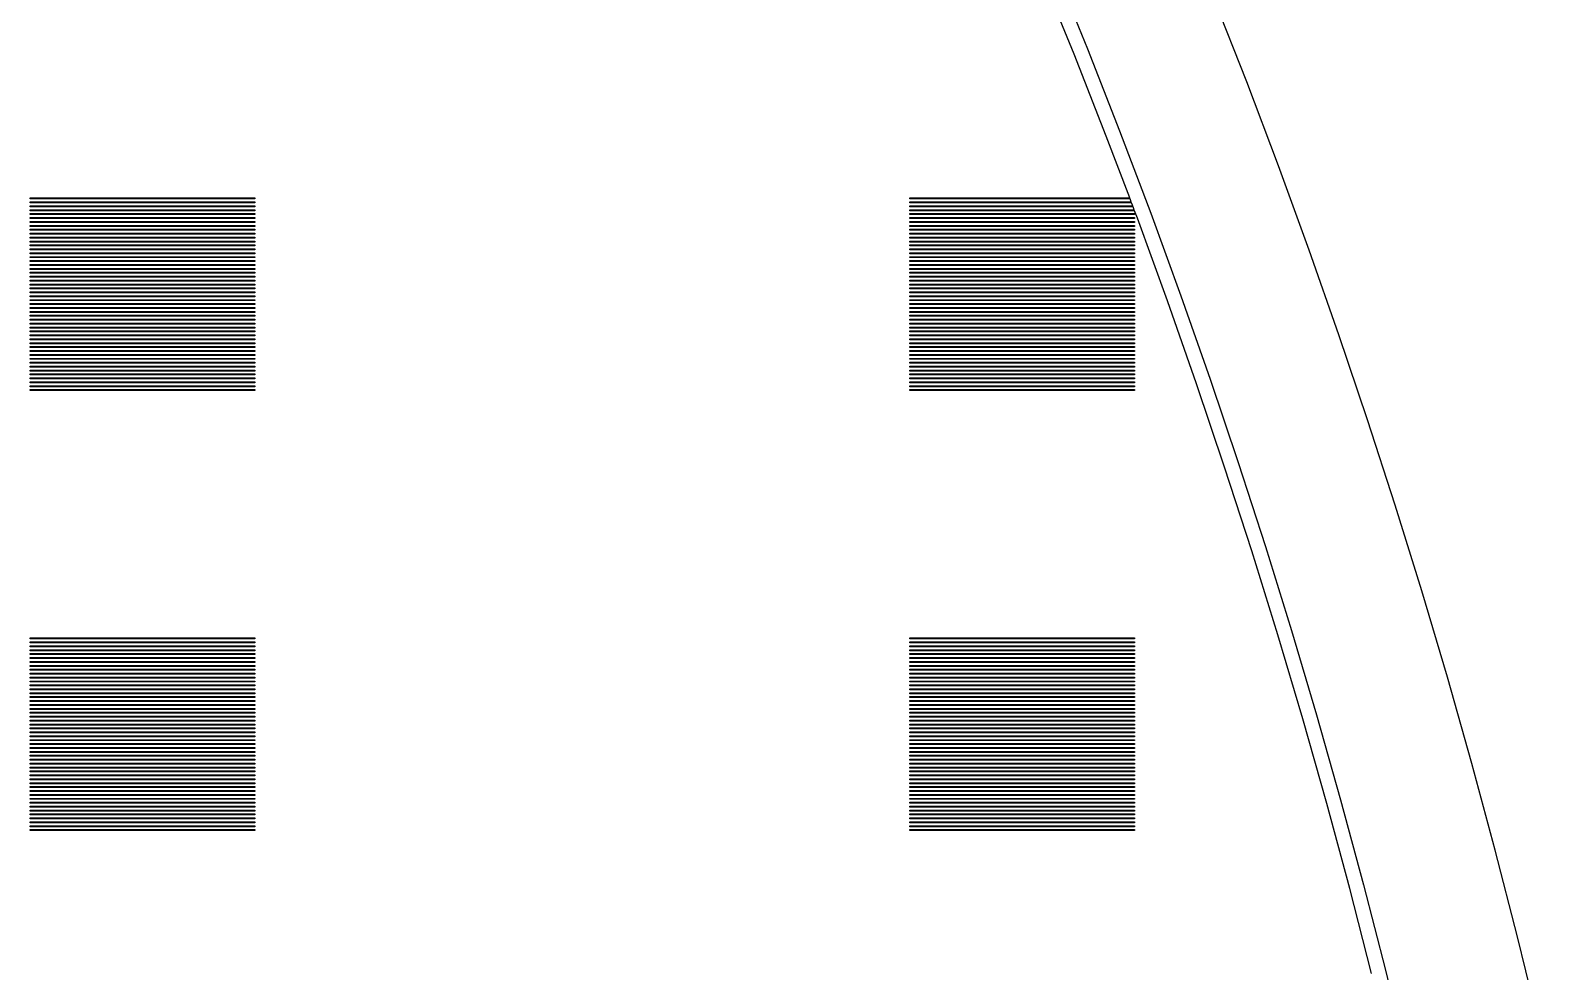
# Model space of a CAD drawing. Extents: x 40 to 187, y -3 to 150.
# Drawn here: x 169.09 to 184.87, y 91.85 to 101.7 of the extents above; entities that cross this region are included whole.
import ezdxf

# ---------------------------------------------------------------- set-up
doc = ezdxf.new("R2010")
doc.units = 0

msp = doc.modelspace()

# ---------------------------------------------------------------- linework, layer by layer
for p, q in [((180.009, 101.448), (179.662, 102.3)), ((179.801, 102.357), (180.148, 101.504)), ((181.815, 101.159), (181.472, 102.033)), ((180.148, 101.504), (180.485, 100.646)), ((180.345, 100.592), (180.009, 101.448)), ((182.147, 100.281), (181.815, 101.159)), ((180.591, 99.9438), (180.345, 100.592)), ((180.485, 100.646), (180.812, 99.7847)), ((182.469, 99.3993), (182.147, 100.281)), ((169.087, 99.9336), (169.087, 99.9438)), ((169.087, 99.9438), (171.439, 99.9438)), ((171.439, 99.9336), (169.087, 99.9336)), ((171.439, 99.9438), (171.439, 99.9336)), ((178.29, 99.9336), (178.29, 99.9438)), ((178.29, 99.9438), (180.591, 99.9438)), ((180.595, 99.9336), (178.29, 99.9336)), ((180.606, 99.9029), (180.595, 99.9336)), ((169.087, 99.8927), (169.087, 99.9029)), ((169.087, 99.9029), (171.439, 99.9029)), ((171.439, 99.8927), (169.087, 99.8927)), ((169.087, 99.8518), (169.087, 99.862)), ((169.087, 99.862), (171.439, 99.862)), ((171.439, 99.8518), (169.087, 99.8518)), ((169.087, 99.8109), (169.087, 99.8211)), ((169.087, 99.8211), (171.439, 99.8211)), ((171.439, 99.8109), (169.087, 99.8109)), ((169.087, 99.7699), (169.087, 99.7802)), ((169.087, 99.7802), (171.439, 99.7802)), ((171.439, 99.7699), (169.087, 99.7699)), ((171.439, 99.9029), (171.439, 99.8927)), ((171.439, 99.862), (171.439, 99.8518)), ((171.439, 99.8211), (171.439, 99.8109)), ((171.439, 99.7802), (171.439, 99.7699)), ((178.29, 99.8927), (178.29, 99.9029)), ((178.29, 99.9029), (180.606, 99.9029)), ((180.61, 99.8927), (178.29, 99.8927)), ((178.29, 99.8518), (178.29, 99.862)), ((178.29, 99.862), (180.622, 99.862)), ((180.626, 99.8518), (178.29, 99.8518)), ((178.29, 99.8109), (178.29, 99.8211)), ((178.29, 99.8211), (180.637, 99.8211)), ((180.641, 99.8109), (178.29, 99.8109)), ((178.29, 99.7699), (178.29, 99.7802)), ((178.29, 99.7802), (180.642, 99.7802)), ((180.642, 99.7699), (178.29, 99.7699)), ((180.622, 99.862), (180.61, 99.8927)), ((180.637, 99.8211), (180.626, 99.8518)), ((180.671, 99.7325), (180.641, 99.8109)), ((180.642, 99.7802), (180.642, 99.7699)), ((180.812, 99.7847), (181.127, 98.9192)), ((169.087, 99.729), (169.087, 99.7393)), ((169.087, 99.7393), (171.439, 99.7393)), ((171.439, 99.729), (169.087, 99.729)), ((169.087, 99.6881), (169.087, 99.6984)), ((169.087, 99.6984), (171.439, 99.6984)), ((171.439, 99.6881), (169.087, 99.6881)), ((169.087, 99.6472), (169.087, 99.6575)), ((169.087, 99.6575), (171.439, 99.6575)), ((171.439, 99.6472), (169.087, 99.6472)), ((169.087, 99.6063), (169.087, 99.6166)), ((169.087, 99.6166), (171.439, 99.6166)), ((171.439, 99.6063), (169.087, 99.6063)), ((171.439, 99.7393), (171.439, 99.729)), ((171.439, 99.6984), (171.439, 99.6881)), ((171.439, 99.6575), (171.439, 99.6472)), ((171.439, 99.6166), (171.439, 99.6063)), ((178.29, 99.729), (178.29, 99.7393)), ((178.29, 99.7393), (180.642, 99.7393)), ((180.642, 99.729), (178.29, 99.729)), ((178.29, 99.6881), (178.29, 99.6984)), ((178.29, 99.6984), (180.642, 99.6984)), ((180.642, 99.6881), (178.29, 99.6881)), ((178.29, 99.6472), (178.29, 99.6575)), ((178.29, 99.6575), (180.642, 99.6575)), ((180.642, 99.6472), (178.29, 99.6472)), ((178.29, 99.6063), (178.29, 99.6166)), ((178.29, 99.6166), (180.642, 99.6166)), ((180.642, 99.6063), (178.29, 99.6063)), ((180.642, 99.7393), (180.642, 99.729)), ((180.642, 99.6984), (180.642, 99.6881)), ((180.642, 99.6575), (180.642, 99.6472)), ((180.642, 99.6166), (180.642, 99.6063)), ((180.986, 98.8687), (180.671, 99.7325)), ((169.087, 99.5654), (169.087, 99.5757)), ((169.087, 99.5757), (171.439, 99.5757)), ((171.439, 99.5654), (169.087, 99.5654)), ((169.087, 99.5245), (169.087, 99.5348)), ((169.087, 99.5348), (171.439, 99.5348)), ((171.439, 99.5245), (169.087, 99.5245)), ((169.087, 99.4836), (169.087, 99.4939)), ((169.087, 99.4939), (171.439, 99.4939)), ((171.439, 99.4836), (169.087, 99.4836)), ((169.087, 99.4427), (169.087, 99.4529)), ((169.087, 99.4529), (171.439, 99.4529)), ((171.439, 99.4427), (169.087, 99.4427)), ((171.439, 99.5757), (171.439, 99.5654)), ((171.439, 99.5348), (171.439, 99.5245)), ((171.439, 99.4939), (171.439, 99.4836)), ((171.439, 99.4529), (171.439, 99.4427)), ((178.29, 99.5654), (178.29, 99.5757)), ((178.29, 99.5757), (180.642, 99.5757)), ((180.642, 99.5654), (178.29, 99.5654)), ((178.29, 99.5245), (178.29, 99.5348)), ((178.29, 99.5348), (180.642, 99.5348)), ((180.642, 99.5245), (178.29, 99.5245)), ((178.29, 99.4836), (178.29, 99.4939)), ((178.29, 99.4939), (180.642, 99.4939)), ((180.642, 99.4836), (178.29, 99.4836)), ((178.29, 99.4427), (178.29, 99.4529)), ((178.29, 99.4529), (180.642, 99.4529)), ((180.642, 99.4427), (178.29, 99.4427)), ((180.642, 99.5757), (180.642, 99.5654)), ((180.642, 99.5348), (180.642, 99.5245)), ((180.642, 99.4939), (180.642, 99.4836)), ((180.642, 99.4529), (180.642, 99.4427)), ((169.087, 99.4018), (169.087, 99.412)), ((169.087, 99.412), (171.439, 99.412)), ((171.439, 99.4018), (169.087, 99.4018)), ((169.087, 99.3609), (169.087, 99.3711)), ((169.087, 99.3711), (171.439, 99.3711)), ((171.439, 99.3609), (169.087, 99.3609)), ((169.087, 99.32), (169.087, 99.3302)), ((169.087, 99.3302), (171.439, 99.3302)), ((171.439, 99.32), (169.087, 99.32)), ((169.087, 99.2791), (169.087, 99.2893)), ((169.087, 99.2893), (171.439, 99.2893)), ((171.439, 99.412), (171.439, 99.4018)), ((171.439, 99.3711), (171.439, 99.3609)), ((171.439, 99.3302), (171.439, 99.32)), ((171.439, 99.2893), (171.439, 99.2791)), ((178.29, 99.4018), (178.29, 99.412)), ((178.29, 99.412), (180.642, 99.412)), ((180.642, 99.4018), (178.29, 99.4018)), ((178.29, 99.3609), (178.29, 99.3711)), ((178.29, 99.3711), (180.642, 99.3711)), ((180.642, 99.3609), (178.29, 99.3609)), ((178.29, 99.32), (178.29, 99.3302)), ((178.29, 99.3302), (180.642, 99.3302)), ((180.642, 99.32), (178.29, 99.32)), ((178.29, 99.2791), (178.29, 99.2893)), ((178.29, 99.2893), (180.642, 99.2893)), ((180.642, 99.412), (180.642, 99.4018)), ((180.642, 99.3711), (180.642, 99.3609)), ((180.642, 99.3302), (180.642, 99.32)), ((180.642, 99.2893), (180.642, 99.2791)), ((182.78, 98.5134), (182.469, 99.3993)), ((171.439, 99.2791), (169.087, 99.2791)), ((169.087, 99.2382), (169.087, 99.2484)), ((169.087, 99.2484), (171.439, 99.2484)), ((171.439, 99.2382), (169.087, 99.2382)), ((169.087, 99.1973), (169.087, 99.2075)), ((169.087, 99.2075), (171.439, 99.2075)), ((171.439, 99.1973), (169.087, 99.1973)), ((169.087, 99.1564), (169.087, 99.1666)), ((169.087, 99.1666), (171.439, 99.1666)), ((171.439, 99.1564), (169.087, 99.1564)), ((169.087, 99.1155), (169.087, 99.1257)), ((169.087, 99.1257), (171.439, 99.1257)), ((171.439, 99.2484), (171.439, 99.2382)), ((171.439, 99.2075), (171.439, 99.1973)), ((171.439, 99.1666), (171.439, 99.1564)), ((171.439, 99.1257), (171.439, 99.1155)), ((180.642, 99.2791), (178.29, 99.2791)), ((178.29, 99.2382), (178.29, 99.2484)), ((178.29, 99.2484), (180.642, 99.2484)), ((180.642, 99.2382), (178.29, 99.2382)), ((178.29, 99.1973), (178.29, 99.2075)), ((178.29, 99.2075), (180.642, 99.2075)), ((180.642, 99.1973), (178.29, 99.1973)), ((178.29, 99.1564), (178.29, 99.1666)), ((178.29, 99.1666), (180.642, 99.1666)), ((180.642, 99.1564), (178.29, 99.1564)), ((178.29, 99.1155), (178.29, 99.1257)), ((178.29, 99.1257), (180.642, 99.1257)), ((180.642, 99.2484), (180.642, 99.2382)), ((180.642, 99.2075), (180.642, 99.1973)), ((180.642, 99.1666), (180.642, 99.1564)), ((180.642, 99.1257), (180.642, 99.1155)), ((171.439, 99.1155), (169.087, 99.1155)), ((169.087, 99.0746), (169.087, 99.0848)), ((169.087, 99.0848), (171.439, 99.0848)), ((171.439, 99.0746), (169.087, 99.0746)), ((169.087, 99.0337), (169.087, 99.0439)), ((169.087, 99.0439), (171.439, 99.0439)), ((171.439, 99.0337), (169.087, 99.0337)), ((169.087, 98.9928), (169.087, 99.003)), ((169.087, 99.003), (171.439, 99.003)), ((171.439, 98.9928), (169.087, 98.9928)), ((171.439, 99.0848), (171.439, 99.0746)), ((171.439, 99.0439), (171.439, 99.0337)), ((171.439, 99.003), (171.439, 98.9928)), ((180.642, 99.1155), (178.29, 99.1155)), ((178.29, 99.0746), (178.29, 99.0848)), ((178.29, 99.0848), (180.642, 99.0848)), ((180.642, 99.0746), (178.29, 99.0746)), ((178.29, 99.0337), (178.29, 99.0439)), ((178.29, 99.0439), (180.642, 99.0439)), ((180.642, 99.0337), (178.29, 99.0337)), ((178.29, 98.9928), (178.29, 99.003)), ((178.29, 99.003), (180.642, 99.003)), ((180.642, 98.9928), (178.29, 98.9928)), ((180.642, 99.0848), (180.642, 99.0746)), ((180.642, 99.0439), (180.642, 99.0337)), ((180.642, 99.003), (180.642, 98.9928)), ((169.087, 98.9519), (169.087, 98.9621)), ((169.087, 98.9621), (171.439, 98.9621)), ((171.439, 98.9519), (169.087, 98.9519)), ((169.087, 98.911), (169.087, 98.9212)), ((169.087, 98.9212), (171.439, 98.9212)), ((171.439, 98.911), (169.087, 98.911)), ((169.087, 98.8701), (169.087, 98.8803)), ((169.087, 98.8803), (171.439, 98.8803)), ((171.439, 98.8701), (169.087, 98.8701)), ((169.087, 98.8292), (169.087, 98.8394)), ((169.087, 98.8394), (171.439, 98.8394)), ((171.439, 98.8292), (169.087, 98.8292)), ((171.439, 98.9621), (171.439, 98.9519)), ((171.439, 98.9212), (171.439, 98.911)), ((171.439, 98.8803), (171.439, 98.8701)), ((171.439, 98.8394), (171.439, 98.8292)), ((178.29, 98.9519), (178.29, 98.9621)), ((178.29, 98.9621), (180.642, 98.9621)), ((180.642, 98.9519), (178.29, 98.9519)), ((178.29, 98.911), (178.29, 98.9212)), ((178.29, 98.9212), (180.642, 98.9212)), ((180.642, 98.911), (178.29, 98.911)), ((178.29, 98.8701), (178.29, 98.8803)), ((178.29, 98.8803), (180.642, 98.8803)), ((180.642, 98.8701), (178.29, 98.8701)), ((178.29, 98.8292), (178.29, 98.8394)), ((178.29, 98.8394), (180.642, 98.8394)), ((180.642, 98.8292), (178.29, 98.8292)), ((180.642, 98.9621), (180.642, 98.9519)), ((180.642, 98.9212), (180.642, 98.911)), ((180.642, 98.8803), (180.642, 98.8701)), ((180.642, 98.8394), (180.642, 98.8292)), ((181.29, 98.0011), (180.986, 98.8687)), ((181.127, 98.9192), (181.432, 98.0499)), ((169.087, 98.7883), (169.087, 98.7985)), ((169.087, 98.7985), (171.439, 98.7985)), ((171.439, 98.7883), (169.087, 98.7883)), ((169.087, 98.7474), (169.087, 98.7576)), ((169.087, 98.7576), (171.439, 98.7576)), ((171.439, 98.7474), (169.087, 98.7474)), ((169.087, 98.7065), (169.087, 98.7167)), ((169.087, 98.7167), (171.439, 98.7167)), ((171.439, 98.7065), (169.087, 98.7065)), ((169.087, 98.6656), (169.087, 98.6758)), ((169.087, 98.6758), (171.439, 98.6758)), ((171.439, 98.6656), (169.087, 98.6656)), ((171.439, 98.7985), (171.439, 98.7883)), ((171.439, 98.7576), (171.439, 98.7474)), ((171.439, 98.7167), (171.439, 98.7065)), ((171.439, 98.6758), (171.439, 98.6656)), ((178.29, 98.7883), (178.29, 98.7985)), ((178.29, 98.7985), (180.642, 98.7985)), ((180.642, 98.7883), (178.29, 98.7883)), ((178.29, 98.7474), (178.29, 98.7576)), ((178.29, 98.7576), (180.642, 98.7576)), ((180.642, 98.7474), (178.29, 98.7474)), ((178.29, 98.7065), (178.29, 98.7167)), ((178.29, 98.7167), (180.642, 98.7167)), ((180.642, 98.7065), (178.29, 98.7065)), ((178.29, 98.6656), (178.29, 98.6758)), ((178.29, 98.6758), (180.642, 98.6758)), ((180.642, 98.6656), (178.29, 98.6656)), ((180.642, 98.7985), (180.642, 98.7883)), ((180.642, 98.7576), (180.642, 98.7474)), ((180.642, 98.7167), (180.642, 98.7065)), ((180.642, 98.6758), (180.642, 98.6656)), ((169.087, 98.6247), (169.087, 98.6349)), ((169.087, 98.6349), (171.439, 98.6349)), ((171.439, 98.6247), (169.087, 98.6247)), ((169.087, 98.5838), (169.087, 98.594)), ((169.087, 98.594), (171.439, 98.594)), ((171.439, 98.5838), (169.087, 98.5838)), ((169.087, 98.5428), (169.087, 98.5531)), ((169.087, 98.5531), (171.439, 98.5531)), ((171.439, 98.5428), (169.087, 98.5428)), ((169.087, 98.502), (169.087, 98.5122)), ((169.087, 98.5122), (171.439, 98.5122)), ((171.439, 98.502), (169.087, 98.502)), ((171.439, 98.6349), (171.439, 98.6247)), ((171.439, 98.594), (171.439, 98.5838)), ((171.439, 98.5531), (171.439, 98.5428)), ((171.439, 98.5122), (171.439, 98.502)), ((178.29, 98.6247), (178.29, 98.6349)), ((178.29, 98.6349), (180.642, 98.6349)), ((180.642, 98.6247), (178.29, 98.6247)), ((178.29, 98.5838), (178.29, 98.594)), ((178.29, 98.594), (180.642, 98.594)), ((180.642, 98.5838), (178.29, 98.5838)), ((178.29, 98.5428), (178.29, 98.5531)), ((178.29, 98.5531), (180.642, 98.5531)), ((180.642, 98.5428), (178.29, 98.5428)), ((178.29, 98.502), (178.29, 98.5122)), ((178.29, 98.5122), (180.642, 98.5122)), ((180.642, 98.502), (178.29, 98.502)), ((180.642, 98.6349), (180.642, 98.6247)), ((180.642, 98.594), (180.642, 98.5838)), ((180.642, 98.5531), (180.642, 98.5428)), ((180.642, 98.5122), (180.642, 98.502)), ((183.08, 97.6238), (182.78, 98.5134)), ((169.087, 98.461), (169.087, 98.4713)), ((169.087, 98.4713), (171.439, 98.4713)), ((171.439, 98.461), (169.087, 98.461)), ((169.087, 98.4201), (169.087, 98.4304)), ((169.087, 98.4304), (171.439, 98.4304)), ((171.439, 98.4201), (169.087, 98.4201)), ((169.087, 98.3792), (169.087, 98.3895)), ((169.087, 98.3895), (171.439, 98.3895)), ((171.439, 98.3792), (169.087, 98.3792)), ((169.087, 98.3383), (169.087, 98.3486)), ((169.087, 98.3486), (171.439, 98.3486)), ((171.439, 98.3383), (169.087, 98.3383)), ((171.439, 98.4713), (171.439, 98.461)), ((171.439, 98.4304), (171.439, 98.4201)), ((171.439, 98.3895), (171.439, 98.3792)), ((171.439, 98.3486), (171.439, 98.3383)), ((178.29, 98.461), (178.29, 98.4713)), ((178.29, 98.4713), (180.642, 98.4713)), ((180.642, 98.461), (178.29, 98.461)), ((178.29, 98.4201), (178.29, 98.4304)), ((178.29, 98.4304), (180.642, 98.4304)), ((180.642, 98.4201), (178.29, 98.4201)), ((178.29, 98.3792), (178.29, 98.3895)), ((178.29, 98.3895), (180.642, 98.3895)), ((180.642, 98.3792), (178.29, 98.3792)), ((178.29, 98.3383), (178.29, 98.3486)), ((178.29, 98.3486), (180.642, 98.3486)), ((180.642, 98.3383), (178.29, 98.3383)), ((180.642, 98.4713), (180.642, 98.461)), ((180.642, 98.4304), (180.642, 98.4201)), ((180.642, 98.3895), (180.642, 98.3792)), ((180.642, 98.3486), (180.642, 98.3383)), ((169.087, 98.2974), (169.087, 98.3076)), ((169.087, 98.3076), (171.439, 98.3076)), ((171.439, 98.2974), (169.087, 98.2974)), ((169.087, 98.2565), (169.087, 98.2667)), ((169.087, 98.2667), (171.439, 98.2667)), ((171.439, 98.2565), (169.087, 98.2565)), ((169.087, 98.2156), (169.087, 98.2258)), ((169.087, 98.2258), (171.439, 98.2258)), ((171.439, 98.2156), (169.087, 98.2156)), ((169.087, 98.1747), (169.087, 98.185)), ((169.087, 98.185), (171.439, 98.185)), ((171.439, 98.3076), (171.439, 98.2974)), ((171.439, 98.2667), (171.439, 98.2565)), ((171.439, 98.2258), (171.439, 98.2156)), ((171.439, 98.185), (171.439, 98.1747)), ((178.29, 98.2974), (178.29, 98.3076)), ((178.29, 98.3076), (180.642, 98.3076)), ((180.642, 98.2974), (178.29, 98.2974)), ((178.29, 98.2565), (178.29, 98.2667)), ((178.29, 98.2667), (180.642, 98.2667)), ((180.642, 98.2565), (178.29, 98.2565)), ((178.29, 98.2156), (178.29, 98.2258)), ((178.29, 98.2258), (180.642, 98.2258)), ((180.642, 98.2156), (178.29, 98.2156)), ((178.29, 98.1747), (178.29, 98.185)), ((178.29, 98.185), (180.642, 98.185)), ((180.642, 98.3076), (180.642, 98.2974)), ((180.642, 98.2667), (180.642, 98.2565)), ((180.642, 98.2258), (180.642, 98.2156)), ((180.642, 98.185), (180.642, 98.1747)), ((171.439, 98.1747), (169.087, 98.1747)), ((169.087, 98.1338), (169.087, 98.144)), ((169.087, 98.144), (171.439, 98.144)), ((171.439, 98.1338), (169.087, 98.1338)), ((169.087, 98.0929), (169.087, 98.1031)), ((169.087, 98.1031), (171.439, 98.1031)), ((171.439, 98.0929), (169.087, 98.0929)), ((169.087, 98.052), (169.087, 98.0622)), ((169.087, 98.0622), (171.439, 98.0622)), ((171.439, 98.052), (169.087, 98.052)), ((169.087, 98.0111), (169.087, 98.0213)), ((169.087, 98.0213), (171.439, 98.0213)), ((171.439, 98.144), (171.439, 98.1338)), ((171.439, 98.1031), (171.439, 98.0929)), ((171.439, 98.0622), (171.439, 98.052)), ((171.439, 98.0213), (171.439, 98.0111)), ((180.642, 98.1747), (178.29, 98.1747)), ((178.29, 98.1338), (178.29, 98.144)), ((178.29, 98.144), (180.642, 98.144)), ((180.642, 98.1338), (178.29, 98.1338)), ((178.29, 98.0929), (178.29, 98.1031)), ((178.29, 98.1031), (180.642, 98.1031)), ((180.642, 98.0929), (178.29, 98.0929)), ((178.29, 98.052), (178.29, 98.0622)), ((178.29, 98.0622), (180.642, 98.0622)), ((180.642, 98.052), (178.29, 98.052)), ((178.29, 98.0111), (178.29, 98.0213)), ((178.29, 98.0213), (180.642, 98.0213)), ((180.642, 98.144), (180.642, 98.1338)), ((180.642, 98.1031), (180.642, 98.0929)), ((180.642, 98.0622), (180.642, 98.052)), ((180.642, 98.0213), (180.642, 98.0111)), ((181.432, 98.0499), (181.727, 97.1768)), ((171.439, 98.0111), (169.087, 98.0111)), ((169.087, 97.9702), (169.087, 97.9804)), ((169.087, 97.9804), (171.439, 97.9804)), ((171.439, 97.9702), (169.087, 97.9702)), ((169.087, 97.9293), (169.087, 97.9395)), ((169.087, 97.9395), (171.439, 97.9395)), ((171.439, 97.9293), (169.087, 97.9293)), ((171.439, 97.9804), (171.439, 97.9702)), ((171.439, 97.9395), (171.439, 97.9293)), ((180.642, 98.0111), (178.29, 98.0111)), ((178.29, 97.9702), (178.29, 97.9804)), ((178.29, 97.9804), (180.642, 97.9804)), ((180.642, 97.9702), (178.29, 97.9702)), ((178.29, 97.9293), (178.29, 97.9395)), ((178.29, 97.9395), (180.642, 97.9395)), ((180.642, 97.9293), (178.29, 97.9293)), ((180.642, 97.9804), (180.642, 97.9702)), ((180.642, 97.9395), (180.642, 97.9293)), ((181.584, 97.1298), (181.29, 98.0011)), ((183.369, 96.7307), (183.08, 97.6238)), ((181.867, 96.255), (181.584, 97.1298)), ((181.727, 97.1768), (182.01, 96.3003)), ((183.647, 95.834), (183.369, 96.7307)), ((182.01, 96.3003), (182.283, 95.4203)), ((182.14, 95.3768), (181.867, 96.255)), ((183.914, 94.9339), (183.647, 95.834)), ((169.087, 95.3319), (169.087, 95.3421)), ((169.087, 95.3421), (171.439, 95.3421)), ((171.439, 95.3421), (171.439, 95.3319)), ((178.29, 95.3319), (178.29, 95.3421)), ((178.29, 95.3421), (180.642, 95.3421)), ((180.642, 95.3421), (180.642, 95.3319)), ((182.401, 94.4953), (182.14, 95.3768)), ((182.283, 95.4203), (182.545, 94.5371)), ((171.439, 95.3319), (169.087, 95.3319)), ((169.087, 95.291), (169.087, 95.3012)), ((169.087, 95.3012), (171.439, 95.3012)), ((171.439, 95.291), (169.087, 95.291)), ((169.087, 95.2501), (169.087, 95.2603)), ((169.087, 95.2603), (171.439, 95.2603)), ((171.439, 95.2501), (169.087, 95.2501)), ((169.087, 95.2092), (169.087, 95.2194)), ((169.087, 95.2194), (171.439, 95.2194)), ((171.439, 95.2092), (169.087, 95.2092)), ((169.087, 95.1682), (169.087, 95.1785)), ((169.087, 95.1785), (171.439, 95.1785)), ((171.439, 95.3012), (171.439, 95.291)), ((171.439, 95.2603), (171.439, 95.2501)), ((171.439, 95.2194), (171.439, 95.2092)), ((171.439, 95.1785), (171.439, 95.1682)), ((180.642, 95.3319), (178.29, 95.3319)), ((178.29, 95.291), (178.29, 95.3012)), ((178.29, 95.3012), (180.642, 95.3012)), ((180.642, 95.291), (178.29, 95.291)), ((178.29, 95.2501), (178.29, 95.2603)), ((178.29, 95.2603), (180.642, 95.2603)), ((180.642, 95.2501), (178.29, 95.2501)), ((178.29, 95.2092), (178.29, 95.2194)), ((178.29, 95.2194), (180.642, 95.2194)), ((180.642, 95.2092), (178.29, 95.2092)), ((178.29, 95.1682), (178.29, 95.1785)), ((178.29, 95.1785), (180.642, 95.1785)), ((180.642, 95.3012), (180.642, 95.291)), ((180.642, 95.2603), (180.642, 95.2501)), ((180.642, 95.2194), (180.642, 95.2092)), ((180.642, 95.1785), (180.642, 95.1682)), ((171.439, 95.1682), (169.087, 95.1682)), ((169.087, 95.1273), (169.087, 95.1376)), ((169.087, 95.1376), (171.439, 95.1376)), ((171.439, 95.1273), (169.087, 95.1273)), ((169.087, 95.0864), (169.087, 95.0967)), ((169.087, 95.0967), (171.439, 95.0967)), ((171.439, 95.0864), (169.087, 95.0864)), ((169.087, 95.0455), (169.087, 95.0558)), ((169.087, 95.0558), (171.439, 95.0558)), ((171.439, 95.0455), (169.087, 95.0455)), ((171.439, 95.1376), (171.439, 95.1273)), ((171.439, 95.0967), (171.439, 95.0864)), ((171.439, 95.0558), (171.439, 95.0455)), ((180.642, 95.1682), (178.29, 95.1682)), ((178.29, 95.1273), (178.29, 95.1376)), ((178.29, 95.1376), (180.642, 95.1376)), ((180.642, 95.1273), (178.29, 95.1273)), ((178.29, 95.0864), (178.29, 95.0967)), ((178.29, 95.0967), (180.642, 95.0967)), ((180.642, 95.0864), (178.29, 95.0864)), ((178.29, 95.0455), (178.29, 95.0558)), ((178.29, 95.0558), (180.642, 95.0558)), ((180.642, 95.0455), (178.29, 95.0455)), ((180.642, 95.1376), (180.642, 95.1273)), ((180.642, 95.0967), (180.642, 95.0864)), ((180.642, 95.0558), (180.642, 95.0455)), ((169.087, 95.0046), (169.087, 95.0149)), ((169.087, 95.0149), (171.439, 95.0149)), ((171.439, 95.0046), (169.087, 95.0046)), ((169.087, 94.9637), (169.087, 94.974)), ((169.087, 94.974), (171.439, 94.974)), ((171.439, 94.9637), (169.087, 94.9637)), ((169.087, 94.9228), (169.087, 94.9331)), ((169.087, 94.9331), (171.439, 94.9331)), ((171.439, 94.9228), (169.087, 94.9228)), ((169.087, 94.8819), (169.087, 94.8922)), ((169.087, 94.8922), (171.439, 94.8922)), ((171.439, 94.8819), (169.087, 94.8819)), ((171.439, 95.0149), (171.439, 95.0046)), ((171.439, 94.974), (171.439, 94.9637)), ((171.439, 94.9331), (171.439, 94.9228)), ((171.439, 94.8922), (171.439, 94.8819)), ((178.29, 95.0046), (178.29, 95.0149)), ((178.29, 95.0149), (180.642, 95.0149)), ((180.642, 95.0046), (178.29, 95.0046)), ((178.29, 94.9637), (178.29, 94.974)), ((178.29, 94.974), (180.642, 94.974)), ((180.642, 94.9637), (178.29, 94.9637)), ((178.29, 94.9228), (178.29, 94.9331)), ((178.29, 94.9331), (180.642, 94.9331)), ((180.642, 94.9228), (178.29, 94.9228)), ((178.29, 94.8819), (178.29, 94.8922)), ((178.29, 94.8922), (180.642, 94.8922)), ((180.642, 94.8819), (178.29, 94.8819)), ((180.642, 95.0149), (180.642, 95.0046)), ((180.642, 94.974), (180.642, 94.9637)), ((180.642, 94.9331), (180.642, 94.9228)), ((180.642, 94.8922), (180.642, 94.8819)), ((184.17, 94.0307), (183.914, 94.9339)), ((169.087, 94.841), (169.087, 94.8512)), ((169.087, 94.8512), (171.439, 94.8512)), ((171.439, 94.841), (169.087, 94.841)), ((169.087, 94.8001), (169.087, 94.8103)), ((169.087, 94.8103), (171.439, 94.8103)), ((171.439, 94.8001), (169.087, 94.8001)), ((169.087, 94.7592), (169.087, 94.7694)), ((169.087, 94.7694), (171.439, 94.7694)), ((171.439, 94.7592), (169.087, 94.7592)), ((169.087, 94.7183), (169.087, 94.7285)), ((169.087, 94.7285), (171.439, 94.7285)), ((171.439, 94.7183), (169.087, 94.7183)), ((171.439, 94.8512), (171.439, 94.841)), ((171.439, 94.8103), (171.439, 94.8001)), ((171.439, 94.7694), (171.439, 94.7592)), ((171.439, 94.7285), (171.439, 94.7183)), ((178.29, 94.841), (178.29, 94.8512)), ((178.29, 94.8512), (180.642, 94.8512)), ((180.642, 94.841), (178.29, 94.841)), ((178.29, 94.8001), (178.29, 94.8103)), ((178.29, 94.8103), (180.642, 94.8103)), ((180.642, 94.8001), (178.29, 94.8001)), ((178.29, 94.7592), (178.29, 94.7694)), ((178.29, 94.7694), (180.642, 94.7694)), ((180.642, 94.7592), (178.29, 94.7592)), ((178.29, 94.7183), (178.29, 94.7285)), ((178.29, 94.7285), (180.642, 94.7285)), ((180.642, 94.7183), (178.29, 94.7183)), ((180.642, 94.8512), (180.642, 94.841)), ((180.642, 94.8103), (180.642, 94.8001)), ((180.642, 94.7694), (180.642, 94.7592)), ((180.642, 94.7285), (180.642, 94.7183)), ((169.087, 94.6774), (169.087, 94.6876)), ((169.087, 94.6876), (171.439, 94.6876)), ((171.439, 94.6774), (169.087, 94.6774)), ((169.087, 94.6365), (169.087, 94.6467)), ((169.087, 94.6467), (171.439, 94.6467)), ((171.439, 94.6365), (169.087, 94.6365)), ((169.087, 94.5956), (169.087, 94.6058)), ((169.087, 94.6058), (171.439, 94.6058)), ((171.439, 94.5956), (169.087, 94.5956)), ((169.087, 94.5547), (169.087, 94.5649)), ((169.087, 94.5649), (171.439, 94.5649)), ((171.439, 94.5547), (169.087, 94.5547)), ((171.439, 94.6876), (171.439, 94.6774)), ((171.439, 94.6467), (171.439, 94.6365)), ((171.439, 94.6058), (171.439, 94.5956)), ((171.439, 94.5649), (171.439, 94.5547)), ((178.29, 94.6774), (178.29, 94.6876)), ((178.29, 94.6876), (180.642, 94.6876)), ((180.642, 94.6774), (178.29, 94.6774)), ((178.29, 94.6365), (178.29, 94.6467)), ((178.29, 94.6467), (180.642, 94.6467)), ((180.642, 94.6365), (178.29, 94.6365)), ((178.29, 94.5956), (178.29, 94.6058)), ((178.29, 94.6058), (180.642, 94.6058)), ((180.642, 94.5956), (178.29, 94.5956)), ((178.29, 94.5547), (178.29, 94.5649)), ((178.29, 94.5649), (180.642, 94.5649)), ((180.642, 94.5547), (178.29, 94.5547)), ((180.642, 94.6876), (180.642, 94.6774)), ((180.642, 94.6467), (180.642, 94.6365)), ((180.642, 94.6058), (180.642, 94.5956)), ((180.642, 94.5649), (180.642, 94.5547)), ((169.087, 94.5138), (169.087, 94.524)), ((169.087, 94.524), (171.439, 94.524)), ((171.439, 94.5138), (169.087, 94.5138)), ((169.087, 94.4729), (169.087, 94.4831)), ((169.087, 94.4831), (171.439, 94.4831)), ((171.439, 94.4729), (169.087, 94.4729)), ((169.087, 94.432), (169.087, 94.4422)), ((169.087, 94.4422), (171.439, 94.4422)), ((171.439, 94.432), (169.087, 94.432)), ((169.087, 94.3911), (169.087, 94.4013)), ((169.087, 94.4013), (171.439, 94.4013)), ((171.439, 94.3911), (169.087, 94.3911)), ((171.439, 94.524), (171.439, 94.5138)), ((171.439, 94.4831), (171.439, 94.4729)), ((171.439, 94.4422), (171.439, 94.432)), ((171.439, 94.4013), (171.439, 94.3911)), ((178.29, 94.5138), (178.29, 94.524)), ((178.29, 94.524), (180.642, 94.524)), ((180.642, 94.5138), (178.29, 94.5138)), ((178.29, 94.4729), (178.29, 94.4831)), ((178.29, 94.4831), (180.642, 94.4831)), ((180.642, 94.4729), (178.29, 94.4729)), ((178.29, 94.432), (178.29, 94.4422)), ((178.29, 94.4422), (180.642, 94.4422)), ((180.642, 94.432), (178.29, 94.432)), ((178.29, 94.3911), (178.29, 94.4013)), ((178.29, 94.4013), (180.642, 94.4013)), ((180.642, 94.3911), (178.29, 94.3911)), ((180.642, 94.524), (180.642, 94.5138)), ((180.642, 94.4831), (180.642, 94.4729)), ((180.642, 94.4422), (180.642, 94.432)), ((180.642, 94.4013), (180.642, 94.3911)), ((182.652, 93.6106), (182.401, 94.4953)), ((182.545, 94.5371), (182.796, 93.6507)), ((169.087, 94.3502), (169.087, 94.3604)), ((169.087, 94.3604), (171.439, 94.3604)), ((171.439, 94.3502), (169.087, 94.3502)), ((169.087, 94.3093), (169.087, 94.3195)), ((169.087, 94.3195), (171.439, 94.3195)), ((171.439, 94.3093), (169.087, 94.3093)), ((169.087, 94.2684), (169.087, 94.2786)), ((169.087, 94.2786), (171.439, 94.2786)), ((171.439, 94.2684), (169.087, 94.2684)), ((169.087, 94.2275), (169.087, 94.2377)), ((169.087, 94.2377), (171.439, 94.2377)), ((171.439, 94.3604), (171.439, 94.3502)), ((171.439, 94.3195), (171.439, 94.3093)), ((171.439, 94.2786), (171.439, 94.2684)), ((171.439, 94.2377), (171.439, 94.2275)), ((178.29, 94.3502), (178.29, 94.3604)), ((178.29, 94.3604), (180.642, 94.3604)), ((180.642, 94.3502), (178.29, 94.3502)), ((178.29, 94.3093), (178.29, 94.3195)), ((178.29, 94.3195), (180.642, 94.3195)), ((180.642, 94.3093), (178.29, 94.3093)), ((178.29, 94.2684), (178.29, 94.2786)), ((178.29, 94.2786), (180.642, 94.2786)), ((180.642, 94.2684), (178.29, 94.2684)), ((178.29, 94.2275), (178.29, 94.2377)), ((178.29, 94.2377), (180.642, 94.2377)), ((180.642, 94.3604), (180.642, 94.3502)), ((180.642, 94.3195), (180.642, 94.3093)), ((180.642, 94.2786), (180.642, 94.2684)), ((180.642, 94.2377), (180.642, 94.2275)), ((171.439, 94.2275), (169.087, 94.2275)), ((169.087, 94.1866), (169.087, 94.1968)), ((169.087, 94.1968), (171.439, 94.1968)), ((171.439, 94.1866), (169.087, 94.1866)), ((169.087, 94.1457), (169.087, 94.1559)), ((169.087, 94.1559), (171.439, 94.1559)), ((171.439, 94.1457), (169.087, 94.1457)), ((169.087, 94.1048), (169.087, 94.115)), ((169.087, 94.115), (171.439, 94.115)), ((171.439, 94.1048), (169.087, 94.1048)), ((169.087, 94.0639), (169.087, 94.0741)), ((169.087, 94.0741), (171.439, 94.0741)), ((171.439, 94.1968), (171.439, 94.1866)), ((171.439, 94.1559), (171.439, 94.1457)), ((171.439, 94.115), (171.439, 94.1048)), ((171.439, 94.0741), (171.439, 94.0639)), ((180.642, 94.2275), (178.29, 94.2275)), ((178.29, 94.1866), (178.29, 94.1968)), ((178.29, 94.1968), (180.642, 94.1968)), ((180.642, 94.1866), (178.29, 94.1866)), ((178.29, 94.1457), (178.29, 94.1559)), ((178.29, 94.1559), (180.642, 94.1559)), ((180.642, 94.1457), (178.29, 94.1457)), ((178.29, 94.1048), (178.29, 94.115)), ((178.29, 94.115), (180.642, 94.115)), ((180.642, 94.1048), (178.29, 94.1048)), ((178.29, 94.0639), (178.29, 94.0741)), ((178.29, 94.0741), (180.642, 94.0741)), ((180.642, 94.1968), (180.642, 94.1866)), ((180.642, 94.1559), (180.642, 94.1457)), ((180.642, 94.115), (180.642, 94.1048)), ((180.642, 94.0741), (180.642, 94.0639)), ((171.439, 94.0639), (169.087, 94.0639)), ((169.087, 94.023), (169.087, 94.0332)), ((169.087, 94.0332), (171.439, 94.0332)), ((171.439, 94.023), (169.087, 94.023)), ((169.087, 93.9821), (169.087, 93.9923)), ((169.087, 93.9923), (171.439, 93.9923)), ((171.439, 93.9821), (169.087, 93.9821)), ((169.087, 93.9411), (169.087, 93.9514)), ((169.087, 93.9514), (171.439, 93.9514)), ((171.439, 93.9411), (169.087, 93.9411)), ((171.439, 94.0332), (171.439, 94.023)), ((171.439, 93.9923), (171.439, 93.9821)), ((171.439, 93.9514), (171.439, 93.9411)), ((180.642, 94.0639), (178.29, 94.0639)), ((178.29, 94.023), (178.29, 94.0332)), ((178.29, 94.0332), (180.642, 94.0332)), ((180.642, 94.023), (178.29, 94.023)), ((178.29, 93.9821), (178.29, 93.9923)), ((178.29, 93.9923), (180.642, 93.9923)), ((180.642, 93.9821), (178.29, 93.9821)), ((178.29, 93.9411), (178.29, 93.9514)), ((178.29, 93.9514), (180.642, 93.9514)), ((180.642, 93.9411), (178.29, 93.9411)), ((180.642, 94.0332), (180.642, 94.023)), ((180.642, 93.9923), (180.642, 93.9821)), ((180.642, 93.9514), (180.642, 93.9411)), ((184.414, 93.1244), (184.17, 94.0307)), ((169.087, 93.9003), (169.087, 93.9105)), ((169.087, 93.9105), (171.439, 93.9105)), ((171.439, 93.9003), (169.087, 93.9003)), ((169.087, 93.8593), (169.087, 93.8696)), ((169.087, 93.8696), (171.439, 93.8696)), ((171.439, 93.8593), (169.087, 93.8593)), ((169.087, 93.8184), (169.087, 93.8287)), ((169.087, 93.8287), (171.439, 93.8287)), ((171.439, 93.8184), (169.087, 93.8184)), ((169.087, 93.7775), (169.087, 93.7878)), ((169.087, 93.7878), (171.439, 93.7878)), ((171.439, 93.7775), (169.087, 93.7775)), ((171.439, 93.9105), (171.439, 93.9003)), ((171.439, 93.8696), (171.439, 93.8593)), ((171.439, 93.8287), (171.439, 93.8184)), ((171.439, 93.7878), (171.439, 93.7775)), ((178.29, 93.9003), (178.29, 93.9105)), ((178.29, 93.9105), (180.642, 93.9105)), ((180.642, 93.9003), (178.29, 93.9003)), ((178.29, 93.8593), (178.29, 93.8696)), ((178.29, 93.8696), (180.642, 93.8696)), ((180.642, 93.8593), (178.29, 93.8593)), ((178.29, 93.8184), (178.29, 93.8287)), ((178.29, 93.8287), (180.642, 93.8287)), ((180.642, 93.8184), (178.29, 93.8184)), ((178.29, 93.7775), (178.29, 93.7878)), ((178.29, 93.7878), (180.642, 93.7878)), ((180.642, 93.7775), (178.29, 93.7775)), ((180.642, 93.9105), (180.642, 93.9003)), ((180.642, 93.8696), (180.642, 93.8593)), ((180.642, 93.8287), (180.642, 93.8184)), ((180.642, 93.7878), (180.642, 93.7775)), ((169.087, 93.7366), (169.087, 93.7469)), ((169.087, 93.7469), (171.439, 93.7469)), ((171.439, 93.7366), (169.087, 93.7366)), ((169.087, 93.6957), (169.087, 93.7059)), ((169.087, 93.7059), (171.439, 93.7059)), ((171.439, 93.6957), (169.087, 93.6957)), ((169.087, 93.6548), (169.087, 93.665)), ((169.087, 93.665), (171.439, 93.665)), ((171.439, 93.6548), (169.087, 93.6548)), ((169.087, 93.6139), (169.087, 93.6241)), ((169.087, 93.6241), (171.439, 93.6241)), ((171.439, 93.6139), (169.087, 93.6139)), ((171.439, 93.7469), (171.439, 93.7366)), ((171.439, 93.7059), (171.439, 93.6957)), ((171.439, 93.665), (171.439, 93.6548)), ((171.439, 93.6241), (171.439, 93.6139)), ((178.29, 93.7366), (178.29, 93.7469)), ((178.29, 93.7469), (180.642, 93.7469)), ((180.642, 93.7366), (178.29, 93.7366)), ((178.29, 93.6957), (178.29, 93.7059)), ((178.29, 93.7059), (180.642, 93.7059)), ((180.642, 93.6957), (178.29, 93.6957)), ((178.29, 93.6548), (178.29, 93.665)), ((178.29, 93.665), (180.642, 93.665)), ((180.642, 93.6548), (178.29, 93.6548)), ((178.29, 93.6139), (178.29, 93.6241)), ((178.29, 93.6241), (180.642, 93.6241)), ((180.642, 93.6139), (178.29, 93.6139)), ((180.642, 93.7469), (180.642, 93.7366)), ((180.642, 93.7059), (180.642, 93.6957)), ((180.642, 93.665), (180.642, 93.6548)), ((180.642, 93.6241), (180.642, 93.6139)), ((182.892, 92.723), (182.652, 93.6106)), ((182.796, 93.6507), (183.037, 92.7612)), ((169.087, 93.573), (169.087, 93.5833)), ((169.087, 93.5833), (171.439, 93.5833)), ((171.439, 93.573), (169.087, 93.573)), ((169.087, 93.5321), (169.087, 93.5423)), ((169.087, 93.5423), (171.439, 93.5423)), ((171.439, 93.5321), (169.087, 93.5321)), ((169.087, 93.4912), (169.087, 93.5014)), ((169.087, 93.5014), (171.439, 93.5014)), ((171.439, 93.4912), (169.087, 93.4912)), ((169.087, 93.4503), (169.087, 93.4605)), ((169.087, 93.4605), (171.439, 93.4605)), ((171.439, 93.4503), (169.087, 93.4503)), ((171.439, 93.5833), (171.439, 93.573)), ((171.439, 93.5423), (171.439, 93.5321)), ((171.439, 93.5014), (171.439, 93.4912)), ((171.439, 93.4605), (171.439, 93.4503)), ((178.29, 93.573), (178.29, 93.5833)), ((178.29, 93.5833), (180.642, 93.5833)), ((180.642, 93.573), (178.29, 93.573)), ((178.29, 93.5321), (178.29, 93.5423)), ((178.29, 93.5423), (180.642, 93.5423)), ((180.642, 93.5321), (178.29, 93.5321)), ((178.29, 93.4912), (178.29, 93.5014)), ((178.29, 93.5014), (180.642, 93.5014)), ((180.642, 93.4912), (178.29, 93.4912)), ((178.29, 93.4503), (178.29, 93.4605)), ((178.29, 93.4605), (180.642, 93.4605)), ((180.642, 93.4503), (178.29, 93.4503)), ((180.642, 93.5833), (180.642, 93.573)), ((180.642, 93.5423), (180.642, 93.5321)), ((180.642, 93.5014), (180.642, 93.4912)), ((180.642, 93.4605), (180.642, 93.4503)), ((169.087, 93.4094), (169.087, 93.4196)), ((169.087, 93.4196), (171.439, 93.4196)), ((171.439, 93.4094), (169.087, 93.4094)), ((169.087, 93.3685), (169.087, 93.3787)), ((169.087, 93.3787), (171.439, 93.3787)), ((171.439, 93.3685), (169.087, 93.3685)), ((169.087, 93.3276), (169.087, 93.3378)), ((169.087, 93.3378), (171.439, 93.3378)), ((171.439, 93.3276), (169.087, 93.3276)), ((171.439, 93.4196), (171.439, 93.4094)), ((171.439, 93.3787), (171.439, 93.3685)), ((171.439, 93.3378), (171.439, 93.3276)), ((178.29, 93.4094), (178.29, 93.4196)), ((178.29, 93.4196), (180.642, 93.4196)), ((180.642, 93.4094), (178.29, 93.4094)), ((178.29, 93.3685), (178.29, 93.3787)), ((178.29, 93.3787), (180.642, 93.3787)), ((180.642, 93.3685), (178.29, 93.3685)), ((178.29, 93.3276), (178.29, 93.3378)), ((178.29, 93.3378), (180.642, 93.3378)), ((180.642, 93.3276), (178.29, 93.3276)), ((180.642, 93.4196), (180.642, 93.4094)), ((180.642, 93.3787), (180.642, 93.3685)), ((180.642, 93.3378), (180.642, 93.3276)), ((184.648, 92.2152), (184.414, 93.1244)), ((183.12, 91.8325), (182.892, 92.723)), ((183.037, 92.7612), (183.266, 91.8689)), ((184.871, 91.3031), (184.648, 92.2152)), ((183.266, 91.8689), (183.484, 90.9739))]:
    msp.add_line(p, q)

doc.saveas('drawing.dxf')
